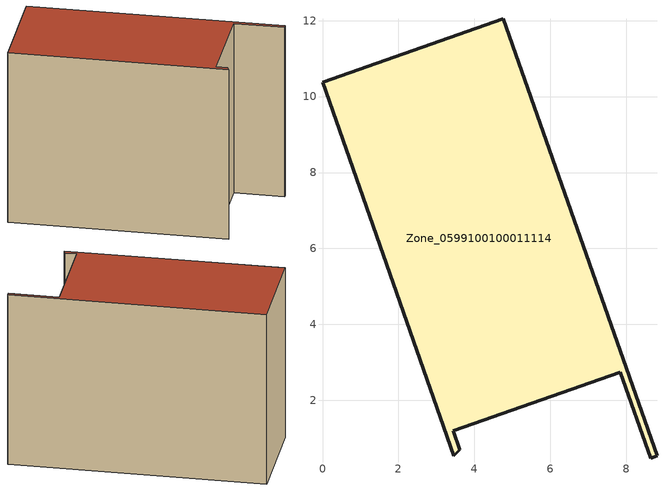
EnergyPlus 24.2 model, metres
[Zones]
Zone_0599100100011114
 floor ground (C_G): 0,10.37 4.76,12.05 8.81,0.54 8.64,0.48 7.84,2.74 3.45,1.2 3.62,0.7 3.46,0.54 z0
 wall outside (C_F): 3.45,1.2 7.84,2.74 8.64,0.48 8.81,0.54 4.76,12.05 0,10.37 3.46,0.54 3.62,0.7 3.45,1.2 z0:8.73
 roof outside (C_R): 3.62,0.7 3.45,1.2 7.84,2.74 8.64,0.48 8.81,0.54 4.76,12.05 0,10.37 3.46,0.54 z8.73
[BUILDING]
Pand.0599100100011114: North Axis=0; Terrain=City; Loads Convergence Tolerance Value=0.04; Temperature Convergence Tolerance Value=0.4; Solar Distribution=FullExterior; Maximum Number of Warmup Days=25; Minimum Number of Warmup Days=1
[Site:Location]
Rotterdam.The.Hague.AP_ZH_NLD Design_Conditions: Latitude=51.96; Longitude=4.45; Time Zone=1; Elevation=-4.5
[SITE:GROUNDTEMPERATURE:BUILDINGSURFACE]
18, 18, 18, 18, 18, 18, 18, 18, 18, 18, 18, 18
[MATERIAL] Thermal Absorptance=0.9; Solar Absorptance=0.7; Visible Absorptance=0.7
Name | Roughness | Thickness | Conductivity | Density | Specific Heat
G.TI.2015-2018 | MediumSmooth | 0.15 | 0.0428571 | 540 | 1210
F.TI.2015-2018 | Rough | 0.3 | 0.0666667 | 1920 | 840
R.TI.2015-2018 | MediumRough | 0.2 | 0.0333333 | 1500 | 1000
[CONSTRUCTION]
C_G: G.TI.2015-2018
C_F: F.TI.2015-2018
C_R: R.TI.2015-2018
[ZONE]
Zone_0599100100011114: Type=1; Multiplier=1; Ceiling Height=Autocalculate; Volume=Autocalculate; Floor Area=autocalculate; Part of Total Floor Area=Yes
[ZONEINFILTRATION:DESIGNFLOWRATE]
Infil_Zone_0599100100011114: Zone or ZoneList or Space or SpaceList=Zone_0599100100011114; Schedule=AlwaysOn; Design Flow Rate Calculation Method=Flow/Area; Flow Rate per Floor Area=0.0015; Constant Term Coefficient=1; Temperature Term Coefficient=0; Velocity Term Coefficient=0; Velocity Squared Term Coefficient=0
[HVACTEMPLATE:ZONE:IDEALLOADSAIRSYSTEM]
Zone_0599100100011114: Maximum Heating Supply Air Temperature=50; Minimum Cooling Supply Air Temperature=13; Maximum Heating Supply Air Humidity Ratio=0.0156; Minimum Cooling Supply Air Humidity Ratio=0.0077; Heating Limit=NoLimit; Cooling Limit=NoLimit; Dehumidification Control Type=ConstantSensibleHeatRatio; Cooling Sensible Heat Ratio=0.7; Dehumidification Setpoint=60; Humidification Control Type=None; Humidification Setpoint=30; Outdoor Air Method=None; Outdoor Air Flow Rate per Person=0.00944; Outdoor Air Flow Rate per Zone Floor Area=0; Outdoor Air Flow Rate per Zone=0; Demand Controlled Ventilation Type=None; Outdoor Air Economizer Type=NoEconomizer; Heat Recovery Type=None; Sensible Heat Recovery Effectiveness=0.7; Latent Heat Recovery Effectiveness=0.65
[ZONECONTROL:THERMOSTAT]
ThermostatControl_Zone_0599100100011114: Zone or ZoneList=Zone_0599100100011114; Control Type Schedule=DualSetpointControlType; Control 1=Thermostat_Zone_0599100100011114; Temperature Difference Between Cutout And Setpoint=0
[THERMOSTATSETPOINT:DUALSETPOINT]
Thermostat_Zone_0599100100011114: Heating Setpoint Temperature Schedule=HeatingSetpoint_Zone_0599100100011114; Cooling Setpoint Temperature Schedule=CoolingSetpoint_Zone_0599100100011114
[SCHEDULE:COMPACT]
HeatingSetpoint_Zone_0599100100011114: Through: 12/31, For: AllDays, Until: 24:00, 21
CoolingSetpoint_Zone_0599100100011114: Through: 12/31, For: AllDays, Until: 24:00, 24
DualSetpointControlType: Through: 12/31, For: AllDays, Until: 24:00, 4
AlwaysOn: Through: 12/31, For: AllDays, Until: 24:00, 1
